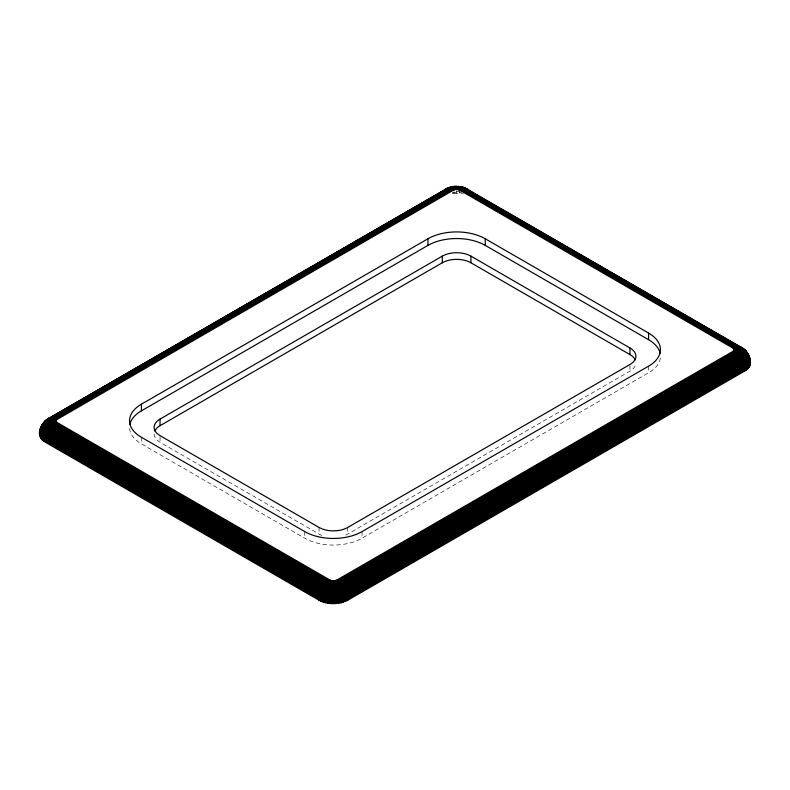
<?xml version="1.0" encoding="UTF-8"?>
<svg xmlns="http://www.w3.org/2000/svg" width="790" height="790" viewBox="0 0 790 790"><rect width="100%" height="100%" fill="white"/><g stroke="black" fill="none" stroke-linecap="round" stroke-linejoin="round"><path stroke-width="0.59" stroke-dasharray="3.95 2.96" d="M452.226 193.471L453.964 193.274L453.974 191.624M345.734 535.077A20.264 11.702 0 0 0 347.719 534.07L629.956 371.122A20.264 11.702 0 0 0 635.891 362.847M129.59 428.387A40.517 23.394 0 0 0 141.42 443.911L304.743 538.207A40.517 23.394 0 0 0 362.047 538.207L648.58 372.781A40.517 23.394 0 0 0 660.41 357.258M452.236 192.622L461.844 192.721M453.964 193.274L463.523 193.896M456.6 191.526L461.814 191.921M154.109 433.987A20.264 11.702 0 0 0 160.044 442.252L319.071 534.07A20.264 11.702 0 0 0 323.268 535.926M459.227 191.624L459.247 193.274M648.58 366.155L648.58 372.781M629.956 365.612L629.956 371.122M456.6 190.775L456.6 193.175M362.047 531.591L362.047 538.207M347.719 527.453L347.719 534.07M319.071 527.453L319.071 534.07M304.743 531.591L304.743 538.207M160.044 436.742L160.044 442.252M141.42 437.295L141.42 443.911"/><path stroke-width="1.19" d="M734.256 349.615C745.671 347.837 757.817 364.328 744.565 371.122L347.719 600.242L341.152 602.77L336.036 603.56L330.753 603.56L331.375 591.483L332.866 581.035L336.639 580.166L732.725 351.491L734.117 350.217L733.95 348.726L459.849 190.202L456.077 189.333L453.361 190.202L55.883 420.152L55.883 421.347L57.275 422.62L330.151 580.166L332.866 581.035M330.753 603.56L328.156 603.264L328.294 599.531L329.795 589.221L332.353 580.976M328.156 603.264L325.638 602.77L326.28 596.025L328.749 586.98L331.859 580.877M325.638 602.77L323.268 602.099C323.545 594.396 326.181 586.516 331.385 580.739M323.268 602.099L321.066 601.249C321.362 593.448 324.897 585.578 330.951 580.571M321.066 601.249L319.071 600.242C319.367 592.362 323.604 584.58 330.151 580.166M319.071 600.242L45.435 442.252C45.731 434.322 50.441 426.63 57.275 422.62M45.435 442.252L43.687 441.106C43.983 433.078 49.395 425.583 56.574 422.166M43.687 441.106L42.216 439.832C42.492 431.696 48.792 424.556 56.278 421.909M42.216 439.832L41.041 438.46C41.297 430.244 48.378 423.529 56.05 421.643M41.041 438.46C36.429 429.691 47.568 421.208 55.774 421.05M40.191 430.955C40.004 423.065 48.911 418.611 55.883 420.152M40.191 437.008C40.409 428.753 48.151 422.512 55.883 421.347M39.678 435.507C37.742 426.294 47.252 419.194 55.774 420.448M41.386 426.077L39.5 433.987M39.984 429.898C38.453 434.54 41.218 439.299 45.465 441.373L319.091 599.353C327.83 603.955 338.959 603.955 347.699 599.353L744.536 370.243L747.755 367.824L750.293 363.509C749.522 355.658 741.642 350.395 734.226 349.921M40.221 429.079C38.759 433.404 41.919 437.601 45.662 439.556L319.279 597.526C327.909 602.059 338.89 602.059 347.511 597.526L744.338 368.416L748.673 364.674L750.184 360.27M40.527 428.269C39.628 432.298 42.769 435.843 46.067 437.66L319.654 595.62C328.048 600.044 338.742 600.044 347.136 595.62L743.933 366.53C757.225 359.628 744.062 347.333 734.226 349.318M40.902 427.489C40.014 431.449 43.104 434.915 46.334 436.702L319.911 594.653C328.146 598.998 338.643 598.998 346.879 594.653L743.667 365.572C746.896 363.785 749.987 360.309 749.098 356.349M750.362 361.119L748.831 365.572L744.466 369.345L347.63 598.455C338.93 603.027 327.86 603.027 319.16 598.455L45.534 440.474L41.169 436.702L39.638 432.258M41.07 428.654C41.347 421.386 49.78 417.851 56.05 419.865M457.134 189.333L458.417 186.41L458.723 186.855L454.685 186.489L456.077 189.333M41.811 425.356C39.796 429.484 43.025 433.878 46.659 435.744L320.217 593.675C328.265 597.931 338.525 597.931 346.583 593.675L743.341 364.605C755.704 359.134 743.686 343.028 733.722 348.459M39.707 431.597L40.221 430.096M42.295 424.665C40.33 428.694 43.48 432.969 47.025 434.786L320.552 592.707C328.393 596.845 338.397 596.845 346.237 592.707L742.975 363.647C755.368 357.08 743.43 346.247 734.117 349.012M42.69 424.872C44.28 419.184 51.311 417.584 56.278 419.589M44.368 422.917C46.037 417.93 52.416 417.11 56.574 419.342M448.147 188.366L450.083 187.349L456.6 187.003L463.404 188.701L736.537 346.395C740.269 347.719 740.269 352.913 736.537 354.246L340.204 583.069L334.604 584.719L329.865 584.363L326.596 583.069L53.463 425.385C49.73 424.052 49.73 418.858 53.463 417.525L452.226 187.388M457.647 189.393L459.978 186.588L465.053 188.366L463.068 187.793M41.021 426.837L45.119 421.05M40.725 427.617L41.554 426.205M43.569 422.759C40.448 426.669 43.44 431.962 47.43 433.829L320.938 591.73C328.541 595.759 338.248 595.759 345.852 591.73L742.57 362.689C746.56 360.832 749.552 355.53 746.432 351.629M40.488 428.427L41.327 426.995M44.141 422.196C41.129 425.968 44.033 431.083 47.884 432.881L321.362 590.772C328.709 594.663 338.081 594.663 345.428 590.772L742.116 361.741C753.601 355.678 742.896 345.062 733.95 348.726M40.33 429.247L41.169 427.815M46.659 420.517C48.704 416.656 53.977 416.814 57.275 418.878M458.141 189.491L460.135 187.408L461.923 186.953M443.763 190.894C446.113 187.467 451.159 186.904 454.161 189.797M42.186 424.714L45.02 421.603M45.702 420.576C41.653 423.973 44.013 430.106 48.368 431.942L321.816 589.814C328.887 593.567 337.903 593.567 344.973 589.814L741.632 360.813C745.987 358.966 748.347 352.844 744.299 349.437M41.84 425.445L42.956 424.131M458.615 189.63L461.725 187.526L464.718 188.03M444.572 189.956L451.288 186.953L454.902 186.4M44.586 421.574L46.886 419.559M44.102 422.146L49.158 418.72M47.459 419.174C42.541 422.018 43.964 429.089 48.901 431.024L322.32 588.876C329.075 592.48 337.715 592.48 344.479 588.876L741.099 359.894C751.537 355.391 741.425 342.445 733.426 348.202M48.081 418.858C43.391 421.564 44.763 428.299 49.464 430.125L322.843 587.957C329.282 591.394 337.508 591.394 343.946 587.957L740.536 358.996C745.237 357.159 746.609 350.424 741.919 347.728M43.282 423.43L46.334 421.139M455.563 189.393C455.524 186.647 449.925 186.183 455.139 186.588M459.049 189.797L463.997 187.852L468.638 189.956L463.552 187.418M446.725 188.711L447.644 188.178M46.353 419.984L49.464 417.94M45.859 420.478L47.43 419.441M50.066 417.722C44.714 419.727 44.714 427.242 50.066 429.256L323.406 587.069C329.499 590.327 337.3 590.327 343.383 587.069L739.934 358.117C749.601 354.058 739.786 341.744 732.725 347.748M50.698 417.555C45.642 419.441 45.642 426.521 50.698 428.407L323.999 586.2C329.726 589.281 337.073 589.281 342.791 586.2L739.302 357.278C744.358 355.391 744.358 348.301 739.302 346.425M48.368 418.572L446.054 188.978L449.125 188.593L453.361 190.202M47.884 418.976L446.617 188.77M48.496 418.828L448.661 187.892M459.849 190.202L464.086 188.593L467.68 189.244M141.42 404.204L427.953 238.778A40.517 23.394 0 0 1 485.257 238.778L648.58 333.074A40.517 23.394 0 0 1 648.58 366.155L362.047 531.591A40.517 23.394 0 0 1 304.743 531.591L141.42 437.295A40.517 23.394 0 0 1 141.42 404.204L141.42 410.83A40.517 23.394 0 0 0 129.896 424.319M141.42 410.83L427.953 245.394A40.517 23.394 0 0 1 485.257 245.394L648.58 339.69A40.517 23.394 0 0 1 660.104 353.179M160.044 419.095L442.281 256.148A20.264 11.702 0 0 1 470.929 256.148L629.956 347.965A20.264 11.702 0 0 1 629.956 364.506L347.719 527.453A20.264 11.702 0 0 1 319.071 527.453L160.044 435.636A20.264 11.702 0 0 1 160.044 419.095L160.044 425.711A20.264 11.702 0 0 0 154.8 430.955M160.044 425.711L442.281 262.774A20.264 11.702 0 0 1 470.929 262.774L629.956 354.582A20.264 11.702 0 0 1 635.2 359.825M445.027 189.57L448.137 188M445.521 189.244L446.054 188.978M447.17 188.415L450.083 187.349M449.243 187.556L452.315 187.023L455.07 189.491M451.959 186.934L447.821 188.553L51.35 417.456C46.62 419.204 46.62 425.84 51.35 427.597L324.611 585.36C329.963 588.254 336.826 588.254 342.179 585.36L738.65 356.458C743.38 354.71 743.38 348.074 738.65 346.316L462.673 187.339M450.675 187.24L453.46 186.638M453.707 186.756L448.463 188.543L52.031 417.416C47.627 419.026 47.627 425.198 52.031 426.817L325.253 584.561C330.21 587.246 336.589 587.246 341.537 584.561L737.969 355.688C742.373 354.068 742.373 347.896 737.969 346.277L464.747 188.543L459.504 186.756M450.389 187.487L452.403 187.092M452.788 186.707L455.02 186.46M455.267 186.786L449.125 188.593L52.742 417.436C48.664 418.917 48.664 424.605 52.742 426.077L325.915 583.79C330.457 586.279 336.333 586.279 340.875 583.79L737.258 354.947C741.336 353.466 741.336 347.778 737.258 346.306L464.086 188.593L460.521 187.181L456.6 186.736M454.793 186.41L458.417 186.41M454.685 186.489L458.625 186.638M454.576 186.638L456.6 186.529M55.744 420.754C49.286 420.685 42.235 424.151 40.053 430.56L41.554 434.915L45.84 438.608L319.446 596.578C327.969 601.062 338.821 601.062 347.343 596.578L744.16 367.478C747.725 365.572 751.201 361.356 749.473 357.139M458.309 186.4L460.619 186.865L458.062 186.588M734.117 350.217C741.85 351.382 749.592 357.623 749.809 365.879M459.75 186.638L462.535 187.24M460.807 187.092L462.812 187.487M733.95 350.503C741.622 352.389 748.703 359.114 748.96 367.33M461.597 186.904L463.967 187.556M461.251 186.934L464.352 187.763M733.722 350.78C741.208 353.416 747.508 360.566 747.784 368.703M739.934 346.583L743.341 349.387M463.128 187.349L466.485 188.711M733.426 351.027C740.605 354.443 746.017 361.938 746.313 369.977M465.073 188L468.184 189.57M464.54 187.892L741.504 347.689M451.989 187.714L454.596 189.63M466.594 188.77L742.116 347.847M740.842 347.59L745.898 351.017L747.31 353.732M732.725 351.491C739.558 355.5 744.269 363.183 744.565 371.122M742.541 348.044L745.632 351.777M336.639 580.166C343.186 584.58 347.422 592.362 347.719 600.242M740.536 346.81L743.647 348.854M742.57 348.301L744.14 349.338M335.839 580.571C341.892 585.578 345.428 593.448 345.734 601.249M743.114 348.42C746.57 351.195 749.809 355.184 749.809 359.825M744.98 350.464L747.409 352.893M744.881 349.911L745.898 351.017M335.404 580.739C340.609 586.516 343.245 594.396 343.522 602.099M747.814 353.584L743.667 350L743.933 350.661M747.044 353.002L748.979 355.697M469.062 190.4L469.448 190.894M747.705 353.535L748.831 356.675M334.93 580.877L339.325 590.88L341.152 602.77M748.446 355.075L749.276 356.478M334.437 580.976L337.409 591.256L338.643 603.264M748.614 354.947L750.322 361.326M749.67 358.117L750.184 359.608M749.779 358.966L750.293 360.457M749.779 357.939L750.5 362.847L750.461 361.988M333.923 581.035L335.424 591.483L336.036 603.56M750.293 363.509L750.322 364.378M648.58 333.074L648.58 339.69M629.956 347.965L629.956 354.582M485.257 238.778L485.257 245.394M470.929 256.148L470.929 262.774M456.6 186.331L456.6 189.314M442.281 256.148L442.281 262.774M427.953 238.778L427.953 245.394M333.4 581.055L333.4 603.669M51.607 420.586L52.17 423.015L54.204 424.734L327.287 582.388L330.25 583.573L334.466 583.889L339.503 582.388L735.796 353.594C739.173 352.409 739.173 347.728 735.796 346.543L462.713 188.879L459.75 187.704L455.534 187.378L450.498 188.879L54.204 417.673L51.607 420.586M52.634 420.468L53.118 422.591L54.964 424.121L327.988 581.756L334.338 583.099L338.801 581.756L735.036 352.992C738.058 351.955 738.058 347.788 735.036 346.751L462.012 189.116L455.662 187.773L451.199 189.116L54.964 417.88L52.634 420.468M53.681 420.399L54.095 422.216L55.725 423.568L328.709 581.173L334.2 582.358L338.081 581.173L734.275 352.439L736.379 349.733L734.275 347.027L461.291 189.422L455.8 188.237L451.92 189.422L55.725 418.157L53.681 420.399M54.727 420.399L55.063 421.9L56.495 423.065L329.43 580.65L334.061 581.667L337.36 580.65L733.505 351.935L735.322 349.644L733.505 347.353L460.57 189.778L455.939 188.761L452.64 189.778L56.495 418.493L54.727 420.399"/></g></svg>
